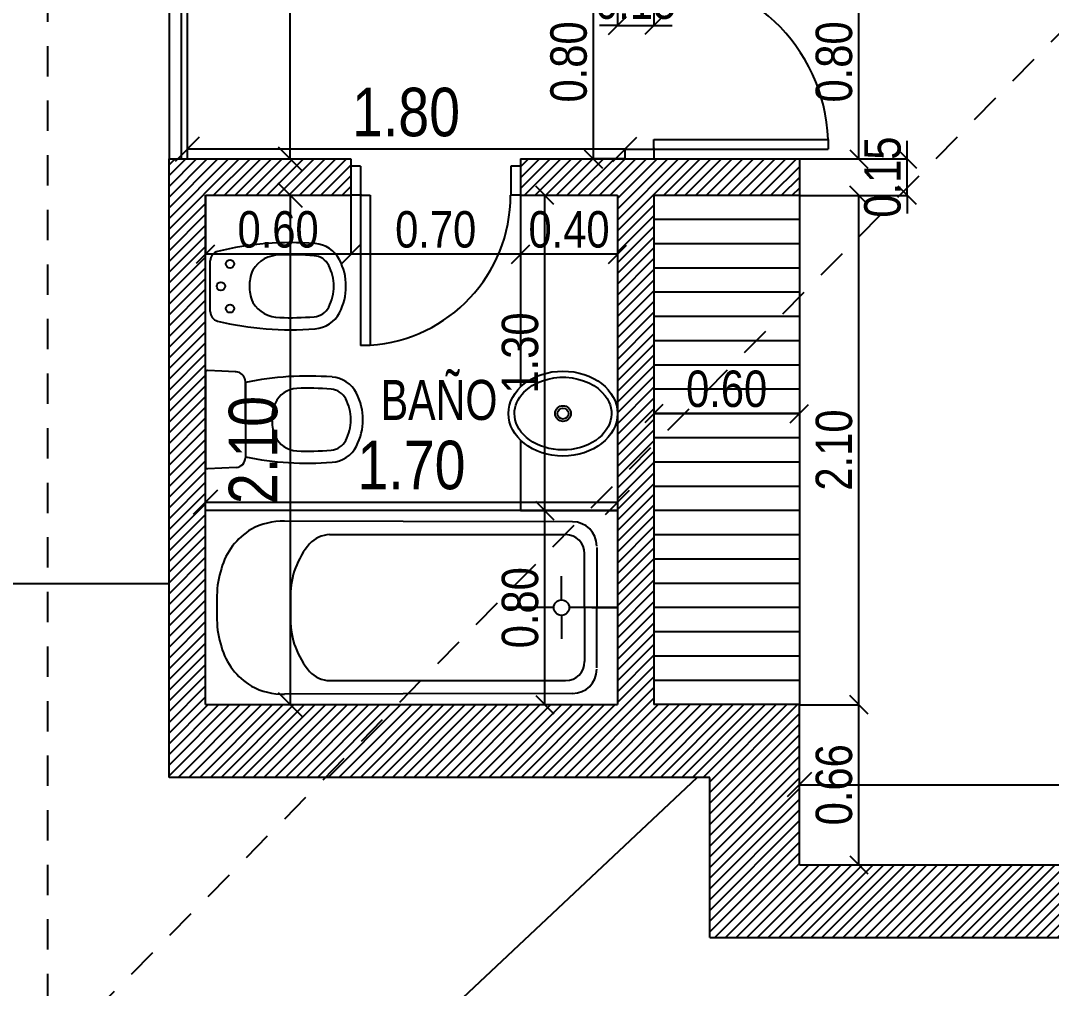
# Model space of a CAD drawing. Extents: x -14.8 to 35.6, y 44.5 to 81.2.
# Drawn here: x 11.371 to 15.623, y 66.841 to 70.831 of the extents above; entities that cross this region are included whole.
import ezdxf

# ---------------------------------------------------------------- set-up
doc = ezdxf.new("R2010")
doc.units = 0
doc.header["$MEASUREMENT"] = 0
doc.header["$PDMODE"] = 3
doc.linetypes.add('DASHED2', pattern=[0.375, 0.25, -0.125])
doc.layers.get('0').update_dxf_attribs({"linetype": 'CONTINUOUS'})
doc.layers.get('DEFPOINTS').update_dxf_attribs({"linetype": 'CONTINUOUS'})
for name, color, linetype in [('ABERTURAS', 71, 'CONTINUOUS'), ('COTAS', 12, 'CONTINUOUS'), ('MUEBLES', 41, 'CONTINUOUS'), ('NUEVO', 1, 'CONTINUOUS'), ('RELLENO', 7, 'CONTINUOUS'), ('TEXTO', 12, 'CONTINUOUS')]:
    doc.layers.add(name, color=color, linetype=linetype)
doc.styles.add('COTAS PRIMARIAS', font='ARIALN.TTF', dxfattribs={"height": 0.2})
doc.styles.add('COTAS SECUNDARIAS', font='ARIALN.TTF', dxfattribs={"height": 0.15})
doc.styles.add('TEXTO SECUNDARIO', font='ARIALN.TTF', dxfattribs={"width": 0.9, "height": 0.165})
doc.dimstyles.new('COTA SECUNDARIAS', dxfattribs={"dimscale": 5, "dimtxt": 1, "dimasz": 0.015, "dimexe": 0, "dimexo": 0, "dimgap": 0.005, "dimtad": 1, "dimzin": 1, "dimdsep": 46, "dimtxsty": 'COTAS SECUNDARIAS', "dimblk": 'OBLIQUE', "dimcen": 0, "dimclrd": 11, "dimclre": 11, "dimclrt": 11, "dimaunit": 1, "dimadec": 1, "dimazin": 0, "dimtfac": 0.4, "dimtix": 1, "dimtmove": 1, "dimatfit": 3, "dimfxl": 1, "dimtolj": 1, "dimtzin": 0, "dimlwd": -1, "dimarcsym": 0})
doc.dimstyles.new('COTAS PRINCIPALES', dxfattribs={"dimscale": 5, "dimtxt": 2.5, "dimasz": 0.02, "dimexe": 0, "dimexo": 0, "dimgap": 0.01, "dimtad": 1, "dimzin": 1, "dimdsep": 46, "dimtxsty": 'COTAS PRIMARIAS', "dimblk": 'OBLIQUE', "dimcen": 0, "dimclrd": 11, "dimclre": 11, "dimclrt": 11, "dimaunit": 1, "dimadec": 1, "dimazin": 0, "dimtfac": 0.4, "dimtix": 1, "dimtmove": 1, "dimatfit": 3, "dimfxl": 1, "dimtolj": 1, "dimtzin": 0, "dimlwd": -1, "dimarcsym": 0})

# ---------------------------------------------------------------- blocks, each defined once
blk = doc.blocks.new('_Oblique')
at = {"color": 0, "linetype": 'ByBlock', "lineweight": -2}
blk.add_line((-0.5, -0.5), (0.5, 0.5), dxfattribs=at)
blk = doc.blocks.new('*D145')
at = {"layer": 'COTAS', "color": 11, "transparency": 16777216}
blk.add_line((13.5335, 68.0107), (13.5335, 68.8107), dxfattribs=at)
at = {"layer": 'DEFPOINTS', "color": 0, "transparency": 16777216}
for p in [(13.5335, 68.8107), (13.5335, 68.8107), (13.5335, 68.0107)]:
    blk.add_point(p, dxfattribs=at)
at = {"layer": 'COTAS', "color": 11, "transparency": 16777216, "xscale": 0.075, "yscale": 0.075, "zscale": 0.075}
for p, rotation in [((13.5335, 68.8107), 90), ((13.5335, 68.0107), 270)]:
    blk.add_blockref('_Oblique', p, dxfattribs=dict(at, rotation=rotation))
at = {"layer": 'COTAS', "color": 11, "transparency": 16777216, "insert": (13.432, 68.4107), "char_height": 0.15, "attachment_point": 5, "rotation": 90, "style": 'COTAS SECUNDARIAS'}
blk.add_mtext('\\A1;0.80', dxfattribs=at)
blk = doc.blocks.new('*D146')
at = {"layer": 'COTAS', "color": 11, "lineweight": -2, "transparency": 16777216}
blk.add_line((13.8335, 70.1108), (13.5335, 70.1108), dxfattribs=at)
at = {"layer": 'COTAS', "color": 11, "transparency": 16777216}
blk.add_line((13.5335, 68.8107), (13.5335, 70.1108), dxfattribs=at)
at = {"layer": 'DEFPOINTS', "color": 0, "transparency": 16777216}
for p in [(13.5335, 70.1108), (13.8335, 70.1108), (13.5335, 68.8107)]:
    blk.add_point(p, dxfattribs=at)
at = {"layer": 'COTAS', "color": 11, "transparency": 16777216, "xscale": 0.075, "yscale": 0.075, "zscale": 0.075}
for p, rotation in [((13.5335, 70.1108), 90), ((13.5335, 68.8107), 270)]:
    blk.add_blockref('_Oblique', p, dxfattribs=dict(at, rotation=rotation))
at = {"layer": 'COTAS', "color": 11, "transparency": 16777216, "insert": (13.432, 69.4608), "char_height": 0.15, "attachment_point": 5, "rotation": 90, "style": 'COTAS SECUNDARIAS'}
blk.add_mtext('\\A1;1.30', dxfattribs=at)
blk = doc.blocks.new('*D147')
at = {"layer": 'COTAS', "color": 11, "lineweight": -2, "transparency": 16777216}
for p, q in [((13.8335, 71.0608), (13.8335, 70.8108)), ((13.9835, 71.0608), (13.9835, 70.8108))]:
    blk.add_line(p, q, dxfattribs=at)
at = {"layer": 'COTAS', "color": 11, "transparency": 16777216}
for p, q in [((13.8335, 70.8108), (13.7585, 70.8108)), ((13.8335, 70.8108), (13.9835, 70.8108)), ((13.9835, 70.8108), (14.0585, 70.8108))]:
    blk.add_line(p, q, dxfattribs=at)
at = {"layer": 'DEFPOINTS', "color": 0, "transparency": 16777216}
for p in [(13.8335, 71.0608), (13.9835, 71.0608), (13.9835, 70.8108)]:
    blk.add_point(p, dxfattribs=at)
at = {"layer": 'COTAS', "color": 11, "transparency": 16777216, "xscale": 0.075, "yscale": 0.075, "zscale": 0.075}
blk.add_blockref('_Oblique', (13.8335, 70.8108), dxfattribs=at)
at = {"layer": 'COTAS', "color": 11, "transparency": 16777216, "xscale": 0.075, "yscale": 0.075, "zscale": 0.075, "rotation": 180}
blk.add_blockref('_Oblique', (13.9835, 70.8108), dxfattribs=at)
at = {"layer": 'COTAS', "color": 11, "transparency": 16777216, "insert": (13.9085, 70.9123), "char_height": 0.15, "attachment_point": 5, "style": 'COTAS SECUNDARIAS'}
blk.add_mtext('\\A1;0.15', dxfattribs=at)
blk = doc.blocks.new('*D227')
at = {"layer": 'COTAS', "color": 11, "lineweight": -2, "transparency": 16777216}
blk.add_line((14.5835, 68.0108), (14.8285, 68.0108), dxfattribs=at)
at = {"layer": 'COTAS', "color": 11, "transparency": 16777216}
blk.add_line((14.8285, 67.3508), (14.8285, 68.0108), dxfattribs=at)
at = {"layer": 'DEFPOINTS', "color": 0, "transparency": 16777216}
for p in [(14.5835, 68.0108), (14.8285, 68.0108), (14.8285, 67.3508)]:
    blk.add_point(p, dxfattribs=at)
at = {"layer": 'COTAS', "color": 11, "transparency": 16777216, "xscale": 0.075, "yscale": 0.075, "zscale": 0.075}
for p, rotation in [((14.8285, 68.0108), 90), ((14.8285, 67.3508), 270)]:
    blk.add_blockref('_Oblique', p, dxfattribs=dict(at, rotation=rotation))
at = {"layer": 'COTAS', "color": 11, "transparency": 16777216, "insert": (14.7269, 67.6808), "char_height": 0.15, "attachment_point": 5, "rotation": 90, "style": 'COTAS SECUNDARIAS'}
blk.add_mtext('\\A1;0.66', dxfattribs=at)
blk = doc.blocks.new('*D228')
at = {"layer": 'COTAS', "color": 11, "lineweight": -2, "transparency": 16777216}
for p, q in [((14.5835, 70.1108), (14.8285, 70.1108)), ((14.5835, 68.0108), (14.8285, 68.0108))]:
    blk.add_line(p, q, dxfattribs=at)
at = {"layer": 'COTAS', "color": 11, "transparency": 16777216}
blk.add_line((14.8285, 68.0108), (14.8285, 70.1108), dxfattribs=at)
at = {"layer": 'DEFPOINTS', "color": 0, "transparency": 16777216}
for p in [(14.5835, 70.1108), (14.8285, 70.1108), (14.5835, 68.0108)]:
    blk.add_point(p, dxfattribs=at)
at = {"layer": 'COTAS', "color": 11, "transparency": 16777216, "xscale": 0.075, "yscale": 0.075, "zscale": 0.075}
for p, rotation in [((14.8285, 70.1108), 90), ((14.8285, 68.0108), 270)]:
    blk.add_blockref('_Oblique', p, dxfattribs=dict(at, rotation=rotation))
at = {"layer": 'COTAS', "color": 11, "transparency": 16777216, "insert": (14.7269, 69.0608), "char_height": 0.15, "attachment_point": 5, "rotation": 90, "style": 'COTAS SECUNDARIAS'}
blk.add_mtext('\\A1;2.10', dxfattribs=at)
blk = doc.blocks.new('*D229')
at = {"layer": 'COTAS', "color": 11, "transparency": 16777216}
for p, q in [((15.0285, 70.2608), (15.0285, 70.3358)), ((15.0285, 70.1108), (15.0285, 70.2608)), ((15.0285, 70.1108), (15.0285, 70.0358))]:
    blk.add_line(p, q, dxfattribs=at)
at = {"layer": 'COTAS', "color": 11, "lineweight": -2, "transparency": 16777216}
for p, q in [((14.5835, 70.2608), (15.0285, 70.2608)), ((14.5835, 70.1108), (15.0285, 70.1108))]:
    blk.add_line(p, q, dxfattribs=at)
at = {"layer": 'DEFPOINTS', "color": 0, "transparency": 16777216}
for p in [(14.5835, 70.2608), (15.0285, 70.2608), (14.5835, 70.1108)]:
    blk.add_point(p, dxfattribs=at)
at = {"layer": 'COTAS', "color": 11, "transparency": 16777216, "xscale": 0.075, "yscale": 0.075, "zscale": 0.075}
for p, rotation in [((15.0285, 70.2608), 270), ((15.0285, 70.1108), 90)]:
    blk.add_blockref('_Oblique', p, dxfattribs=dict(at, rotation=rotation))
at = {"layer": 'COTAS', "color": 11, "transparency": 16777216, "insert": (14.9269, 70.1858), "char_height": 0.15, "attachment_point": 5, "rotation": 90, "style": 'COTAS SECUNDARIAS'}
blk.add_mtext('\\A1;0.15', dxfattribs=at)
blk = doc.blocks.new('*D230')
at = {"layer": 'COTAS', "color": 11, "lineweight": -2, "transparency": 16777216}
for p, q in [((13.9835, 71.0608), (14.8285, 71.0608)), ((14.5835, 70.2608), (14.8285, 70.2608))]:
    blk.add_line(p, q, dxfattribs=at)
at = {"layer": 'COTAS', "color": 11, "transparency": 16777216}
blk.add_line((14.8285, 70.2608), (14.8285, 71.0608), dxfattribs=at)
at = {"layer": 'DEFPOINTS', "color": 0, "transparency": 16777216}
for p in [(13.9835, 71.0608), (14.8285, 71.0608), (14.5835, 70.2608)]:
    blk.add_point(p, dxfattribs=at)
at = {"layer": 'COTAS', "color": 11, "transparency": 16777216, "xscale": 0.075, "yscale": 0.075, "zscale": 0.075}
for p, rotation in [((14.8285, 71.0608), 90), ((14.8285, 70.2608), 270)]:
    blk.add_blockref('_Oblique', p, dxfattribs=dict(at, rotation=rotation))
at = {"layer": 'COTAS', "color": 11, "transparency": 16777216, "insert": (14.7269, 70.6608), "char_height": 0.15, "attachment_point": 5, "rotation": 90, "style": 'COTAS SECUNDARIAS'}
blk.add_mtext('\\A1;0.80', dxfattribs=at)
blk = doc.blocks.new('*D234')
at = {"layer": 'COTAS', "color": 11, "transparency": 16777216}
blk.add_line((14.5835, 67.6808), (19.2835, 67.6808), dxfattribs=at)
at = {"layer": 'DEFPOINTS', "color": 0, "transparency": 16777216}
for p in [(14.5835, 67.6808), (19.2835, 67.6808), (19.2835, 67.6808)]:
    blk.add_point(p, dxfattribs=at)
at = {"layer": 'COTAS', "color": 11, "transparency": 16777216, "xscale": 0.1, "yscale": 0.1, "zscale": 0.1, "rotation": 180}
blk.add_blockref('_Oblique', (14.5835, 67.6808), dxfattribs=at)
at = {"layer": 'COTAS', "color": 11, "transparency": 16777216, "xscale": 0.1, "yscale": 0.1, "zscale": 0.1}
blk.add_blockref('_Oblique', (19.2835, 67.6808), dxfattribs=at)
at = {"layer": 'COTAS', "color": 11, "transparency": 16777216, "insert": (16.9335, 67.8329), "char_height": 0.2, "attachment_point": 5, "style": 'COTAS PRIMARIAS'}
blk.add_mtext('\\A1;4.70', dxfattribs=at)
blk = doc.blocks.new('*D236')
at = {"layer": 'COTAS', "color": 11, "transparency": 16777216}
blk.add_line((12.4835, 70.2608), (12.4835, 72.0108), dxfattribs=at)
at = {"layer": 'DEFPOINTS', "color": 0, "transparency": 16777216}
for p in [(12.4835, 72.0108), (12.4835, 72.0108), (12.4835, 70.2608)]:
    blk.add_point(p, dxfattribs=at)
at = {"layer": 'COTAS', "color": 11, "transparency": 16777216, "xscale": 0.1, "yscale": 0.1, "zscale": 0.1}
for p, rotation in [((12.4835, 72.0108), 90), ((12.4835, 70.2608), 270)]:
    blk.add_blockref('_Oblique', p, dxfattribs=dict(at, rotation=rotation))
at = {"layer": 'COTAS', "color": 11, "transparency": 16777216, "insert": (12.3314, 71.1358), "char_height": 0.2, "attachment_point": 5, "rotation": 90, "style": 'COTAS PRIMARIAS'}
blk.add_mtext('\\A1;1.75', dxfattribs=at)
blk = doc.blocks.new('*D257')
at = {"layer": 'COTAS', "color": 11, "lineweight": -2, "transparency": 16777216}
for p, q in [((13.4335, 70.1108), (13.4335, 69.8679)), ((13.8335, 70.1108), (13.8335, 69.8679))]:
    blk.add_line(p, q, dxfattribs=at)
at = {"layer": 'COTAS', "color": 11, "transparency": 16777216}
blk.add_line((13.8335, 69.8679), (13.4335, 69.8679), dxfattribs=at)
at = {"layer": 'DEFPOINTS', "color": 0, "transparency": 16777216}
for p in [(13.4335, 70.1108), (13.8335, 70.1108), (13.4335, 69.8679)]:
    blk.add_point(p, dxfattribs=at)
at = {"layer": 'COTAS', "color": 11, "transparency": 16777216, "xscale": 0.075, "yscale": 0.075, "zscale": 0.075, "rotation": 180}
blk.add_blockref('_Oblique', (13.4335, 69.8679), dxfattribs=at)
at = {"layer": 'COTAS', "color": 11, "transparency": 16777216, "xscale": 0.075, "yscale": 0.075, "zscale": 0.075}
blk.add_blockref('_Oblique', (13.8335, 69.8679), dxfattribs=at)
at = {"layer": 'COTAS', "color": 11, "transparency": 16777216, "insert": (13.6335, 69.9695), "char_height": 0.15, "attachment_point": 5, "style": 'COTAS SECUNDARIAS'}
blk.add_mtext('\\A1;0.40', dxfattribs=at)
blk = doc.blocks.new('*D258')
at = {"layer": 'COTAS', "color": 11, "lineweight": -2, "transparency": 16777216}
for p, q in [((12.7335, 70.1108), (12.7335, 69.8679)), ((13.4335, 70.1108), (13.4335, 69.8679))]:
    blk.add_line(p, q, dxfattribs=at)
at = {"layer": 'COTAS', "color": 11, "transparency": 16777216}
blk.add_line((13.4335, 69.8679), (12.7335, 69.8679), dxfattribs=at)
at = {"layer": 'DEFPOINTS', "color": 0, "transparency": 16777216}
for p in [(12.7335, 70.1108), (13.4335, 70.1108), (12.7335, 69.8679)]:
    blk.add_point(p, dxfattribs=at)
at = {"layer": 'COTAS', "color": 11, "transparency": 16777216, "xscale": 0.075, "yscale": 0.075, "zscale": 0.075, "rotation": 180}
blk.add_blockref('_Oblique', (12.7335, 69.8679), dxfattribs=at)
at = {"layer": 'COTAS', "color": 11, "transparency": 16777216, "xscale": 0.075, "yscale": 0.075, "zscale": 0.075}
blk.add_blockref('_Oblique', (13.4335, 69.8679), dxfattribs=at)
at = {"layer": 'COTAS', "color": 11, "transparency": 16777216, "insert": (13.0835, 69.9695), "char_height": 0.15, "attachment_point": 5, "style": 'COTAS SECUNDARIAS'}
blk.add_mtext('\\A1;0.70', dxfattribs=at)
blk = doc.blocks.new('*D259')
at = {"layer": 'COTAS', "color": 11, "lineweight": -2, "transparency": 16777216}
for p, q in [((12.1335, 70.1108), (12.1335, 69.8679)), ((12.7335, 70.1108), (12.7335, 69.8679))]:
    blk.add_line(p, q, dxfattribs=at)
at = {"layer": 'COTAS', "color": 11, "transparency": 16777216}
blk.add_line((12.7335, 69.8679), (12.1335, 69.8679), dxfattribs=at)
at = {"layer": 'DEFPOINTS', "color": 0, "transparency": 16777216}
for p in [(12.1335, 70.1108), (12.7335, 70.1108), (12.1335, 69.8679)]:
    blk.add_point(p, dxfattribs=at)
at = {"layer": 'COTAS', "color": 11, "transparency": 16777216, "xscale": 0.075, "yscale": 0.075, "zscale": 0.075, "rotation": 180}
blk.add_blockref('_Oblique', (12.1335, 69.8679), dxfattribs=at)
at = {"layer": 'COTAS', "color": 11, "transparency": 16777216, "xscale": 0.075, "yscale": 0.075, "zscale": 0.075}
blk.add_blockref('_Oblique', (12.7335, 69.8679), dxfattribs=at)
at = {"layer": 'COTAS', "color": 11, "transparency": 16777216, "insert": (12.4335, 69.9695), "char_height": 0.15, "attachment_point": 5, "style": 'COTAS SECUNDARIAS'}
blk.add_mtext('\\A1;0.60', dxfattribs=at)
blk = doc.blocks.new('*D260')
at = {"layer": 'COTAS', "color": 11, "lineweight": -2, "transparency": 16777216}
for p, q in [((13.8335, 71.0608), (13.734, 71.0608)), ((13.8635, 70.2608), (13.734, 70.2608))]:
    blk.add_line(p, q, dxfattribs=at)
at = {"layer": 'COTAS', "color": 11, "transparency": 16777216}
blk.add_line((13.734, 70.2608), (13.734, 71.0608), dxfattribs=at)
at = {"layer": 'DEFPOINTS', "color": 0, "transparency": 16777216}
for p in [(13.734, 71.0608), (13.8335, 71.0608), (13.8635, 70.2608)]:
    blk.add_point(p, dxfattribs=at)
at = {"layer": 'COTAS', "color": 11, "transparency": 16777216, "xscale": 0.075, "yscale": 0.075, "zscale": 0.075}
for p, rotation in [((13.734, 71.0608), 90), ((13.734, 70.2608), 270)]:
    blk.add_blockref('_Oblique', p, dxfattribs=dict(at, rotation=rotation))
at = {"layer": 'COTAS', "color": 11, "transparency": 16777216, "insert": (13.6324, 70.6608), "char_height": 0.15, "attachment_point": 5, "rotation": 90, "style": 'COTAS SECUNDARIAS'}
blk.add_mtext('\\A1;0.80', dxfattribs=at)
blk = doc.blocks.new('*D263')
at = {"layer": 'COTAS', "color": 11, "transparency": 16777216}
blk.add_line((13.9835, 69.2108), (14.5835, 69.2108), dxfattribs=at)
at = {"layer": 'DEFPOINTS', "color": 0, "transparency": 16777216}
for p in [(13.9835, 69.2108), (14.5835, 69.2108), (14.5835, 69.2108)]:
    blk.add_point(p, dxfattribs=at)
at = {"layer": 'COTAS', "color": 11, "transparency": 16777216, "xscale": 0.075, "yscale": 0.075, "zscale": 0.075, "rotation": 180}
blk.add_blockref('_Oblique', (13.9835, 69.2108), dxfattribs=at)
at = {"layer": 'COTAS', "color": 11, "transparency": 16777216, "xscale": 0.075, "yscale": 0.075, "zscale": 0.075}
blk.add_blockref('_Oblique', (14.5835, 69.2108), dxfattribs=at)
at = {"layer": 'COTAS', "color": 11, "transparency": 16777216, "insert": (14.2835, 69.3123), "char_height": 0.15, "attachment_point": 5, "style": 'COTAS SECUNDARIAS'}
blk.add_mtext('\\A1;0.60', dxfattribs=at)
blk = doc.blocks.new('*D269')
at = {"layer": 'COTAS', "color": 11, "transparency": 16777216}
blk.add_line((13.8635, 70.3008), (12.0585, 70.3008), dxfattribs=at)
at = {"layer": 'DEFPOINTS', "color": 0, "transparency": 16777216}
for p in [(12.0585, 70.3008), (12.0585, 70.3008), (13.8635, 70.3008)]:
    blk.add_point(p, dxfattribs=at)
at = {"layer": 'COTAS', "color": 11, "transparency": 16777216, "xscale": 0.1, "yscale": 0.1, "zscale": 0.1, "rotation": 180}
blk.add_blockref('_Oblique', (12.0585, 70.3008), dxfattribs=at)
at = {"layer": 'COTAS', "color": 11, "transparency": 16777216, "xscale": 0.1, "yscale": 0.1, "zscale": 0.1}
blk.add_blockref('_Oblique', (13.8635, 70.3008), dxfattribs=at)
at = {"layer": 'COTAS', "color": 11, "transparency": 16777216, "insert": (12.961, 70.4529), "char_height": 0.2, "attachment_point": 5, "style": 'COTAS PRIMARIAS'}
blk.add_mtext('\\A1;1.80', dxfattribs=at)
blk = doc.blocks.new('*D270')
at = {"layer": 'COTAS', "color": 11, "lineweight": -2, "transparency": 16777216}
for p, q in [((12.5335, 70.1108), (12.4835, 70.1108)), ((12.5335, 68.0108), (12.4835, 68.0108))]:
    blk.add_line(p, q, dxfattribs=at)
at = {"layer": 'COTAS', "color": 11, "transparency": 16777216}
blk.add_line((12.4835, 70.1108), (12.4835, 68.0108), dxfattribs=at)
at = {"layer": 'DEFPOINTS', "color": 0, "transparency": 16777216}
for p in [(12.5335, 70.1108), (12.4835, 68.0108), (12.5335, 68.0108)]:
    blk.add_point(p, dxfattribs=at)
at = {"layer": 'COTAS', "color": 11, "transparency": 16777216, "xscale": 0.1, "yscale": 0.1, "zscale": 0.1}
for p, rotation in [((12.4835, 70.1108), 90), ((12.4835, 68.0108), 270)]:
    blk.add_blockref('_Oblique', p, dxfattribs=dict(at, rotation=rotation))
at = {"layer": 'COTAS', "color": 11, "transparency": 16777216, "insert": (12.3314, 69.0608), "char_height": 0.2, "attachment_point": 5, "rotation": 90, "style": 'COTAS PRIMARIAS'}
blk.add_mtext('\\A1;2.10', dxfattribs=at)
blk = doc.blocks.new('*D271')
at = {"layer": 'COTAS', "color": 11, "lineweight": -2, "transparency": 16777216}
blk.add_line((12.1335, 68.8457), (12.1335, 68.8457), dxfattribs=at)
at = {"layer": 'COTAS', "color": 11, "transparency": 16777216}
blk.add_line((12.1335, 68.8457), (13.8335, 68.8457), dxfattribs=at)
at = {"layer": 'DEFPOINTS', "color": 0, "transparency": 16777216}
for p in [(12.1335, 68.8457), (13.8335, 68.8457), (13.8335, 68.8457)]:
    blk.add_point(p, dxfattribs=at)
at = {"layer": 'COTAS', "color": 11, "transparency": 16777216, "xscale": 0.1, "yscale": 0.1, "zscale": 0.1, "rotation": 180}
blk.add_blockref('_Oblique', (12.1335, 68.8457), dxfattribs=at)
at = {"layer": 'COTAS', "color": 11, "transparency": 16777216, "xscale": 0.1, "yscale": 0.1, "zscale": 0.1}
blk.add_blockref('_Oblique', (13.8335, 68.8457), dxfattribs=at)
at = {"layer": 'COTAS', "color": 11, "transparency": 16777216, "insert": (12.9835, 68.9978), "char_height": 0.2, "attachment_point": 5, "style": 'COTAS PRIMARIAS'}
blk.add_mtext('\\A1;1.70', dxfattribs=at)

msp = doc.modelspace()

# ---------------------------------------------------------------- hatches: boundary and pattern name
at = {"layer": 'RELLENO'}
h = msp.add_hatch(dxfattribs=at)
h.set_pattern_fill('ANSI31', color=256, scale=0.25, style=0)
h.set_pattern_definition([(45, (0, 0.800314), (-0.022097087, 0.022097087), [])])
h.paths.add_polyline_path([(14.5835, 70.2611), (13.4335, 70.2611), (13.4335, 70.1111), (13.8335, 70.1111), (13.8335, 68.9316), (13.9835, 69.0836), (13.9835, 70.1111), (14.5835, 70.1111)])
h.paths.add_polyline_path([(12.7335, 70.2611), (11.9835, 70.2611), (11.9835, 68.5111), (12.1335, 68.5111), (12.1335, 70.1111), (12.7335, 70.1111)])
h.paths.add_polyline_path([(12.9248, 68.0111), (12.1335, 68.0111), (12.1335, 68.5111), (11.9835, 68.5111), (11.9835, 67.7111), (12.6286, 67.7111)])
h.paths.add_polyline_path([(14.4814, 68.0111), (13.9835, 68.0111), (13.9835, 68.5111), (13.8335, 68.5111), (13.8335, 68.0111), (12.9248, 68.0111), (12.6286, 67.7111), (14.1621, 67.7111)])
h.paths.add_polyline_path([(13.9835, 69.0836), (13.8335, 68.9316), (13.8335, 68.5111), (13.9835, 68.5111)])
h.paths.add_polyline_path([(14.5835, 68.0111), (14.4814, 68.0111), (14.1621, 67.7111), (14.2135, 67.7111), (14.2135, 67.0511), (17.9275, 67.0511), (18.2473, 67.3511), (14.5835, 67.3511)])
h.paths.add_polyline_path([(19.1438, 67.3511), (18.2473, 67.3511), (17.9275, 67.0511), (19.4335, 67.0511), (19.4335, 67.0576)])
h.paths.add_polyline_path([(19.4335, 68.2619), (19.2835, 68.2619), (19.2835, 67.3511), (19.1438, 67.3511), (19.4335, 67.0576)])

# ---------------------------------------------------------------- linework, layer by layer
at = {"linetype": 'DASHED2', "ltscale": 0.5}
for p, q in [((11.4835, 66.5511), (11.4835, 75.111)), ((15.7085, 70.831), (11.4835, 66.5511))]:
    msp.add_line(p, q, dxfattribs=at)
for p, q in [((11.9835, 72.0111), (11.9835, 70.2611)), ((12.0335, 71.9611), (12.0335, 70.2611)), ((12.0585, 71.9361), (12.0585, 70.2611)), ((11.9835, 67.7111), (11.9835, 70.2611)), ((11.9835, 70.2611), (12.7335, 70.2611)), ((12.7335, 70.2611), (12.7335, 70.1111)), ((13.4335, 70.2611), (13.4335, 70.1111)), ((13.4335, 70.2611), (14.5835, 70.2611)), ((14.5835, 70.2611), (14.5835, 70.1111)), ((12.1335, 68.0111), (12.1335, 70.1111)), ((12.1335, 70.1111), (12.7335, 70.1111)), ((13.4335, 70.1111), (13.8335, 70.1111)), ((13.8335, 70.1111), (13.8335, 68.0111)), ((13.9835, 70.1111), (13.9835, 68.0111)), ((13.9835, 70.1111), (14.5835, 70.1111)), ((12.1335, 68.0111), (13.8335, 68.0111)), ((14.5835, 68.0111), (13.9835, 68.0111)), ((14.5835, 67.3511), (14.5835, 68.0111)), ((14.2135, 67.7111), (11.9835, 67.7111)), ((14.2135, 67.0511), (14.2135, 67.7111)), ((14.5835, 67.3511), (19.2835, 67.3511)), ((14.2135, 67.0511), (19.4335, 67.0511))]:
    msp.add_line(p, q)
at = {"layer": 'ABERTURAS'}
for p, q in [((13.9835, 70.3411), (14.7022, 70.3411)), ((13.9835, 70.3011), (13.9835, 70.3411)), ((14.7022, 70.3411), (14.7022, 70.3011)), ((13.8635, 70.3011), (13.9835, 70.3011)), ((13.8635, 70.3011), (13.8635, 70.2611)), ((13.9835, 70.3061), (13.9835, 70.2611)), ((13.9835, 70.3011), (13.9835, 70.2611)), ((13.9835, 70.3011), (14.7022, 70.3011)), ((12.7735, 70.2311), (12.7335, 70.2311)), ((12.7735, 70.2311), (12.7735, 70.1111)), ((13.4335, 70.2311), (13.3935, 70.2311)), ((13.3935, 70.2311), (13.3935, 70.1111)), ((12.7785, 70.1111), (12.7335, 70.1111)), ((12.7735, 70.1111), (12.7335, 70.1111)), ((12.7735, 70.1111), (12.7735, 69.4924)), ((12.7735, 70.1111), (12.8135, 70.1111)), ((12.8135, 70.1111), (12.8135, 69.4924)), ((13.4335, 70.1111), (13.3935, 70.1111)), ((12.8135, 69.4924), (12.7735, 69.4924))]:
    msp.add_line(p, q, dxfattribs=at)
at = {"layer": 'ABERTURAS', "color": 11}
for centre, radius, start, end in [((13.9943, 70.3126), 0.7085, 2.3012, 90.8692), ((12.7735, 70.1111), 0.6187, 273.7068, 0)]:
    msp.add_arc(centre, radius, start, end, dxfattribs=at)
at = {"layer": 'MUEBLES'}
for p, q in [((13.4335, 70.1111), (13.4335, 69.3211)), ((14.5835, 70.1111), (14.5835, 68.0111)), ((14.5835, 70.0111), (13.9835, 70.0111)), ((14.5835, 69.9111), (13.9835, 69.9111)), ((12.1535, 69.6316), (12.1535, 69.8406)), ((14.5835, 69.8111), (13.9835, 69.8111)), ((14.5835, 69.7111), (13.9835, 69.7111)), ((14.5835, 69.6111), (13.9835, 69.6111)), ((14.5835, 69.5111), (13.9835, 69.5111)), ((12.2015, 69.3855), (12.1419, 69.3882)), ((12.2566, 69.383), (12.2015, 69.3855)), ((14.5835, 69.4111), (13.9835, 69.4111)), ((12.1335, 69.3802), (12.1335, 68.9919)), ((12.2604, 69.3828), (12.2566, 69.383)), ((12.2985, 69.1861), (12.2985, 69.3428)), ((12.2985, 69.3428), (12.2985, 69.0293)), ((14.5835, 69.3111), (13.9835, 69.3111)), ((14.5835, 69.2111), (13.9835, 69.2111)), ((13.4335, 69.1011), (13.4335, 68.8111)), ((14.5835, 69.1111), (13.9835, 69.1111)), ((14.5835, 69.0111), (13.9835, 69.0111)), ((12.2604, 68.9893), (12.1419, 68.9839)), ((14.5835, 68.9111), (13.9835, 68.9111)), ((13.4335, 68.8111), (13.8335, 68.8111)), ((14.5835, 68.8111), (13.9835, 68.8111)), ((14.5835, 68.7111), (13.9835, 68.7111)), ((14.5835, 68.6111), (13.9835, 68.6111)), ((14.5835, 68.5111), (13.9835, 68.5111)), ((14.5835, 68.4111), (13.9835, 68.4111)), ((14.5835, 68.3111), (13.9835, 68.3111)), ((14.5835, 68.2111), (13.9835, 68.2111)), ((14.5835, 68.1111), (13.9835, 68.1111)), ((14.5835, 68.0111), (14.5835, 68.0111))]:
    msp.add_line(p, q, dxfattribs=at)
at = {"layer": 'MUEBLES', "linetype": 'Continuous'}
for p, q in [((13.8335, 68.8111), (12.1335, 68.8111)), ((12.9489, 68.7659), (12.4601, 68.7675)), ((12.9489, 68.7659), (12.9489, 68.7659)), ((13.648, 68.7651), (12.9489, 68.7659)), ((12.646, 68.7121), (13.6193, 68.7121)), ((13.6978, 68.4111), (13.6978, 68.6336)), ((13.7478, 68.6592), (13.7478, 68.4111)), ((13.6024, 68.4436), (13.6024, 68.5402)), ((12.1814, 68.4611), (12.1814, 68.3611)), ((12.4849, 68.4611), (12.4849, 68.3611)), ((13.5698, 68.4111), (13.3794, 68.4111)), ((13.8335, 68.4111), (13.6344, 68.4111)), ((13.6978, 68.4111), (13.6978, 68.1885)), ((13.7279, 68.4111), (13.8335, 68.4111)), ((13.7478, 68.1629), (13.7478, 68.4111)), ((13.6024, 68.3785), (13.6024, 68.2819)), ((12.646, 68.11), (13.6193, 68.11)), ((12.9489, 68.0562), (12.4601, 68.0546)), ((13.648, 68.0571), (12.9489, 68.0562))]:
    msp.add_line(p, q, dxfattribs=at)
at = {"layer": 'MUEBLES'}
for centre in [(12.2351, 69.8281), (12.1975, 69.7361), (12.2351, 69.6441)]:
    msp.add_circle(centre, 0.017, dxfattribs=at)
at = {"layer": 'MUEBLES', "color": 11}
for radius in [0.0325, 0.0225]:
    msp.add_circle((13.6085, 69.2111), radius, dxfattribs=at)
at = {"layer": 'MUEBLES', "linetype": 'Continuous'}
msp.add_circle((13.6024, 68.4111), 0.032, dxfattribs=at)
at = {"layer": 'MUEBLES'}
for centre, radius, start, end in [((12.486, 68.6416), 1.2742, 85.5072, 103.7065), ((12.576, 69.7872), 0.125, 27.5857, 85.5072), ((12.1935, 69.8406), 0.04, 103.7065, 180), ((12.4402, 69.7339), 0.131, 90, 148.1767), ((12.486, 68.6416), 1.2242, 85.5072, 92.1425), ((12.576, 69.7872), 0.075, 27.5857, 85.5072), ((12.4781, 69.7361), 0.1854, 0, 27.5857), ((12.4781, 69.7361), 0.2354, 0, 27.5857), ((12.514, 69.7371), 0.1984, 171.4941, 180.299), ((12.437, 69.7498), 0.1205, 153.7978, 172.0389), ((12.514, 69.735), 0.1984, 179.701, 188.5059), ((12.4781, 69.7361), 0.1854, 332.4143, 0), ((12.4781, 69.7361), 0.2354, 332.4143, 0), ((12.437, 69.7224), 0.1205, 187.9611, 206.2022), ((12.4402, 69.7382), 0.131, 211.8233, 270), ((12.576, 69.6849), 0.075, 274.4928, 332.4143), ((12.1935, 69.6316), 0.04, 180, 256.2935), ((12.486, 70.8306), 1.2242, 267.8575, 274.4928), ((12.576, 69.6849), 0.125, 274.4928, 332.4143), ((12.486, 70.8306), 1.2742, 256.2935, 274.4928), ((12.1415, 69.3802), 0.008, 94.111, 180), ((12.1415, 69.3802), 0.008, 87.3974, 94.111), ((12.2585, 69.3428), 0.04, 47.8148, 87.3974), ((12.2585, 69.3428), 0.04, 38.2991, 47.8148), ((12.2585, 69.3428), 0.04, 35.8842, 38.2991), ((12.2585, 69.3428), 0.04, 0, 35.8842), ((12.556, 68.0916), 1.2742, 85.5072, 101.6563), ((12.646, 69.2372), 0.125, 27.5857, 85.5072), ((12.5298, 69.1998), 0.1205, 179.9083, 179.9083), ((12.5298, 69.1998), 0.1205, 186.531, 186.531), ((12.515, 69.2138), 0.1012, 92.7072, 157.2321), ((12.556, 68.0916), 1.2242, 85.5072, 92.1425), ((12.646, 69.2372), 0.075, 27.5857, 85.5072), ((12.646, 69.2372), 0.075, 27.5857, 85.5072), ((12.5481, 69.1861), 0.1854, 0, 27.5857), ((12.5481, 69.1861), 0.2354, 0, 27.5857), ((12.6067, 69.1871), 0.1984, 171.4941, 180.299), ((12.5298, 69.1998), 0.1205, 153.7978, 172.0389), ((12.6067, 69.185), 0.1984, 179.701, 188.5059), ((12.5481, 69.1861), 0.1854, 332.4143, 0), ((12.5481, 69.1861), 0.2354, 332.4143, 0), ((12.5298, 69.1724), 0.1205, 187.9611, 206.2022), ((12.515, 69.1583), 0.1012, 202.7679, 267.2928), ((12.646, 69.1349), 0.075, 274.4928, 332.4143), ((12.556, 70.2806), 1.2242, 267.8575, 274.4928), ((12.646, 69.1349), 0.125, 274.4928, 332.4143), ((12.2585, 69.0293), 0.04, 272.6026, 0), ((12.556, 70.2806), 1.2742, 258.3437, 274.4928), ((12.1415, 68.9919), 0.008, 180, 272.6026)]:
    msp.add_arc(centre, radius, start, end, dxfattribs=at)
at = {"layer": 'MUEBLES', "linetype": 'Continuous'}
for centre, radius, start, end in [((12.454, 68.4944), 0.2732, 88.7123, 118.6131), ((13.6478, 68.6651), 0.1, 360, 89.8807), ((12.4647, 68.4979), 0.2755, 120.9084, 164.2471), ((12.6498, 68.5952), 0.117, 91.8635, 137.5203), ((13.6193, 68.6336), 0.0785, 360, 90), ((12.8128, 68.4611), 0.328, 139.4744, 180), ((12.534, 68.4611), 0.3526, 161.55, 180), ((12.534, 68.3611), 0.3526, 179.9999, 198.4499), ((12.8128, 68.3611), 0.328, 179.9999, 220.5254), ((12.4647, 68.3243), 0.2755, 195.7527, 239.0914), ((13.6193, 68.1885), 0.0785, 269.9999, 359.9999), ((13.6478, 68.1571), 0.1, 270.1191, 359.9999), ((12.6498, 68.227), 0.117, 222.4795, 268.1363), ((12.454, 68.3277), 0.2732, 241.3868, 271.2875)]:
    msp.add_arc(centre, radius, start, end, dxfattribs=at)
at = {"layer": 'MUEBLES'}
msp.add_ellipse((13.6085, 69.2111), major_axis=(-0.225, 0), ratio=0.777778, dxfattribs=at)
msp.add_open_spline([(13.4085, 69.2111), (13.4085, 69.1761), (13.4256, 69.1405), (13.4902, 69.0849), (13.5376, 69.0659), (13.6377, 69.0579), (13.6896, 69.0691), (13.7688, 69.1143), (13.7956, 69.1476), (13.8139, 69.2167), (13.8064, 69.2531), (13.7508, 69.3267), (13.6879, 69.3576), (13.5539, 69.3639), (13.4861, 69.3391), (13.4218, 69.2735), (13.4085, 69.2421), (13.4085, 69.2111)], degree=3, knots=[0, 0, 0, 0, 0.734548, 0.734548, 1.469096, 1.469096, 2.203644, 2.203644, 2.938192, 2.938192, 3.67274, 3.67274, 4.652305, 4.652305, 5.631871, 5.631871, 6.283185, 6.283185, 6.283185, 6.283185], dxfattribs=at)
at = {"layer": 'NUEVO', "ltscale": 0.5}
for p, q in [((5.3608, 68.5111), (11.9835, 68.5111)), ((10.3202, 64.1011), (14.1621, 67.7111))]:
    msp.add_line(p, q, dxfattribs=at)

# ---------------------------------------------------------------- texts
at = {"layer": 'TEXTO', "style": 'TEXTO SECUNDARIO', "width": 0.9}
msp.add_text('BAÑO', height=0.165, dxfattribs=at).set_placement((12.8563, 69.1848))

# ---------------------------------------------------------------- dimensions: what is measured, and where the dimension line sits
at = {"layer": 'COTAS'}
for base, p1, p2, dimstyle, picture, middle in [((12.4835, 72.0108), (12.4835, 70.2608), (12.4835, 72.0108), 'COTAS PRINCIPALES', '*D236', (12.3314, 71.1358)), ((13.734, 71.0608), (13.8635, 70.2608), (13.8335, 71.0608), 'COTA SECUNDARIAS', '*D260', (13.6324, 70.6608)), ((14.8285, 71.0608), (14.5835, 70.2608), (13.9835, 71.0608), 'COTA SECUNDARIAS', '*D230', (14.7269, 70.6608)), ((15.0285, 70.2608), (14.5835, 70.1108), (14.5835, 70.2608), 'COTA SECUNDARIAS', '*D229', (14.9269, 70.1858)), ((12.4835, 68.0108), (12.5335, 70.1108), (12.5335, 68.0108), 'COTAS PRINCIPALES', '*D270', (12.3314, 69.0608)), ((13.5335, 70.1108), (13.5335, 68.8107), (13.8335, 70.1108), 'COTA SECUNDARIAS', '*D146', (13.432, 69.4608)), ((14.8285, 70.1108), (14.5835, 68.0108), (14.5835, 70.1108), 'COTA SECUNDARIAS', '*D228', (14.7269, 69.0608)), ((13.5335, 68.8107), (13.5335, 68.0107), (13.5335, 68.8107), 'COTA SECUNDARIAS', '*D145', (13.432, 68.4107)), ((14.8285, 68.0108), (14.8285, 67.3508), (14.5835, 68.0108), 'COTA SECUNDARIAS', '*D227', (14.7269, 67.6808))]:
    dim = msp.add_linear_dim(base=base, p1=p1, p2=p2, angle=90, dimstyle=dimstyle, dxfattribs=at)
    dim.commit()
    dim.dimension.update_dxf_attribs({"geometry": picture, "text_midpoint": middle})
for base, p1, p2, dimstyle, picture, middle in [((13.9835, 70.8108), (13.8335, 71.0608), (13.9835, 71.0608), 'COTA SECUNDARIAS', '*D147', (13.9085, 70.9123)), ((12.0585376586, 70.3007523152), (13.8635376586, 70.3007523152), (12.0585376586, 70.3007523152), 'COTAS PRINCIPALES', '*D269', (12.9610376586, 70.4528669127)), ((12.1335, 69.8679), (12.7335, 70.1108), (12.1335, 70.1108), 'COTA SECUNDARIAS', '*D259', (12.4335, 69.9695)), ((12.7335, 69.8679), (13.4335, 70.1108), (12.7335, 70.1108), 'COTA SECUNDARIAS', '*D258', (13.0835, 69.9695)), ((13.4335, 69.8679), (13.8335, 70.1108), (13.4335, 70.1108), 'COTA SECUNDARIAS', '*D257', (13.6335, 69.9695)), ((14.5835, 69.2108), (13.9835, 69.2108), (14.5835, 69.2108), 'COTA SECUNDARIAS', '*D263', (14.2835, 69.3123)), ((13.8335, 68.8457), (12.1335, 68.8457), (13.8335, 68.8457), 'COTAS PRINCIPALES', '*D271', (12.9835, 68.9978)), ((19.2835, 67.6808), (14.5835, 67.6808), (19.2835, 67.6808), 'COTAS PRINCIPALES', '*D234', (16.9335, 67.8329))]:
    dim = msp.add_linear_dim(base=base, p1=p1, p2=p2, dimstyle=dimstyle, dxfattribs=at)
    dim.commit()
    dim.dimension.update_dxf_attribs({"geometry": picture, "text_midpoint": middle})

doc.saveas('drawing.dxf')
